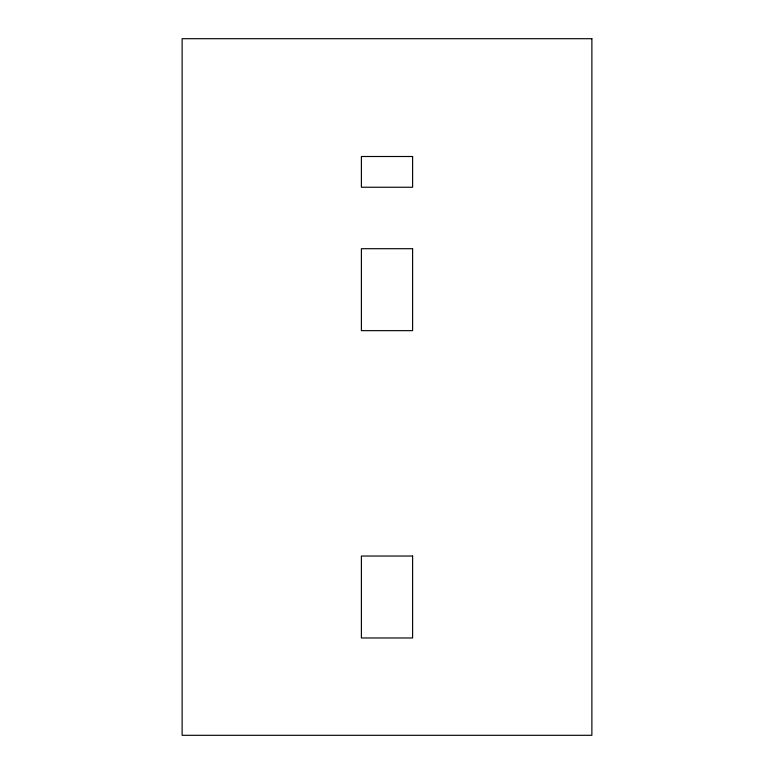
<?xml version="1.0" encoding="UTF-8"?>
<svg xmlns="http://www.w3.org/2000/svg" width="774" height="774" viewBox="0 0 774 774"><rect width="100%" height="100%" fill="white"/><g stroke="black" fill="none" stroke-linecap="round" stroke-linejoin="round"><path stroke-width="1.16" d="M591.878 38.7L182.122 38.7L182.122 735.3L591.878 735.3L591.878 38.7M412.61 156.503L361.39 156.503L361.39 187.24L412.61 187.24L412.61 156.503M412.61 248.706L361.39 248.706L361.39 330.653L412.61 330.653L412.61 248.706M412.61 556.032L361.39 556.032L361.39 637.979L412.61 637.979L412.61 556.032"/></g></svg>
